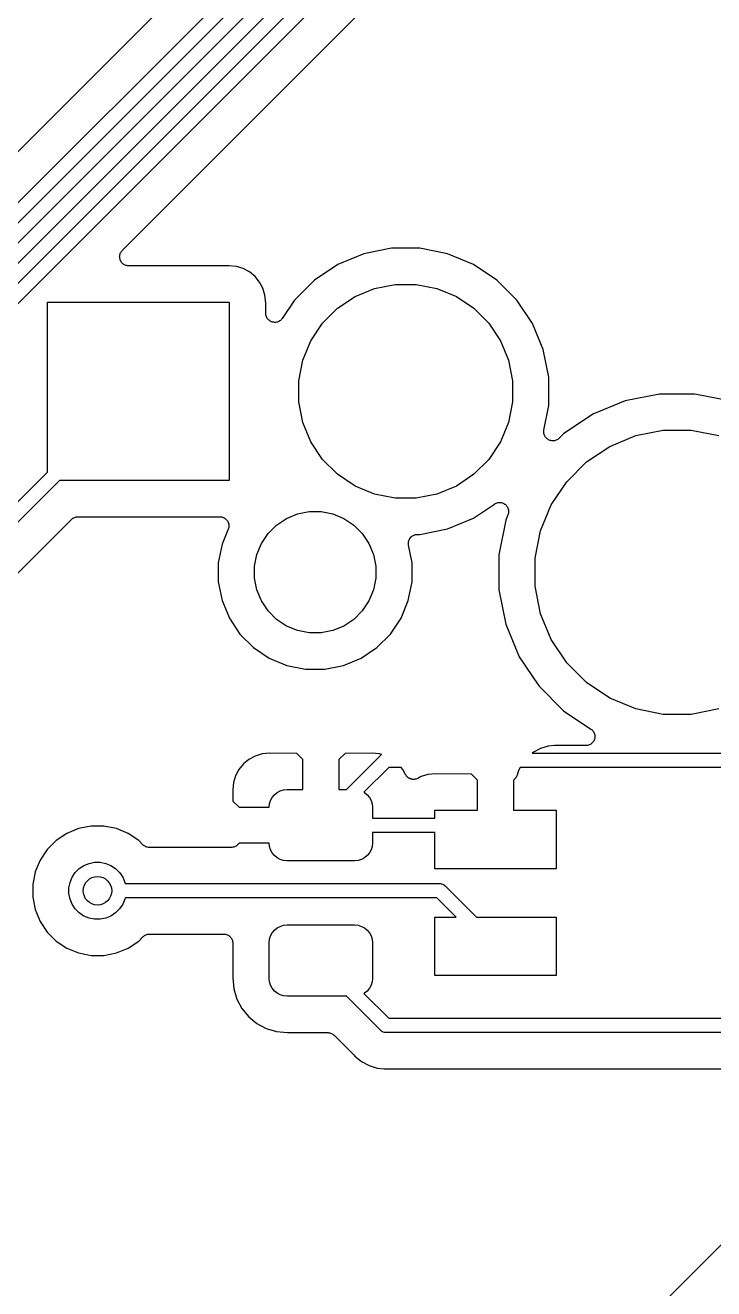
# Model space of a CAD drawing. Extents: x 2.15 to 10.02, y -5.18 to -1.32.
# Drawn here: x 3.394 to 3.774, y -3.04 to -2.342 of the extents above; entities that cross this region are included whole.
import ezdxf

# ---------------------------------------------------------------- set-up
doc = ezdxf.new("R2010")
doc.units = 0
doc.header["$MEASUREMENT"] = 0
doc.layers.add('BLACK', color=7, linetype='CONTINUOUS')

msp = doc.modelspace()

# ---------------------------------------------------------------- linework, layer by layer
at = {"layer": 'BLACK', "linetype": 'CONTINUOUS'}
for p, q in [((3.71397, -2.08756), (3.21875, -2.58278)), ((2.79853, -3.03128), (3.73543, -2.09438)), ((3.74202, -2.09893), (2.80512, -3.03583)), ((2.99853, -2.85355), (3.75118, -2.1009)), ((3.75776, -2.10545), (3.00512, -2.8581)), ((3.09853, -2.77582), (3.76693, -2.10742)), ((3.77351, -2.11198), (3.10512, -2.78037)), ((3.48149, -2.43228), (3.75418, -2.15959)), ((3.44755, -2.46623), (3.48149, -2.43228)), ((3.48149, -2.43228), (3.48149, -2.43228)), ((3.44608, -2.46973), (3.44613, -2.46925)), ((3.44608, -2.46974), (3.44608, -2.46973)), ((3.44608, -2.46973), (3.44608, -2.46973)), ((3.44613, -2.47021), (3.44608, -2.46974)), ((3.44613, -2.46925), (3.44618, -2.46877)), ((3.44617, -2.4707), (3.44613, -2.47021)), ((3.44617, -2.47071), (3.44617, -2.4707)), ((3.44618, -2.47071), (3.44617, -2.47071)), ((3.44618, -2.46877), (3.44618, -2.46876)), ((3.44618, -2.46876), (3.44619, -2.46876)), ((3.44631, -2.47117), (3.44618, -2.47071)), ((3.44619, -2.46876), (3.44633, -2.46829)), ((3.44645, -2.47163), (3.44631, -2.47117)), ((3.44633, -2.46829), (3.44647, -2.46784)), ((3.44647, -2.46782), (3.44671, -2.4674)), ((3.44647, -2.46783), (3.44647, -2.46782)), ((3.44647, -2.46784), (3.44647, -2.46783)), ((3.44671, -2.4674), (3.44693, -2.46698)), ((3.44693, -2.46698), (3.44693, -2.46697)), ((3.44693, -2.46697), (3.44694, -2.46697)), ((3.44694, -2.46697), (3.44724, -2.4666)), ((3.44724, -2.4666), (3.44755, -2.46623)), ((3.58107, -2.46808), (3.56669, -2.47404)), ((3.59635, -2.46504), (3.58107, -2.46808)), ((3.61192, -2.46504), (3.59635, -2.46504)), ((3.62719, -2.46808), (3.61192, -2.46504)), ((3.64158, -2.47404), (3.62719, -2.46808)), ((3.44645, -2.47164), (3.44645, -2.47163)), ((3.44645, -2.47165), (3.44645, -2.47164)), ((3.44668, -2.47207), (3.44645, -2.47165)), ((3.4469, -2.4725), (3.44668, -2.47207)), ((3.4469, -2.47251), (3.4469, -2.4725)), ((3.44691, -2.47251), (3.4469, -2.47251)), ((3.44721, -2.47289), (3.44691, -2.47251)), ((3.44751, -2.47326), (3.44721, -2.47289)), ((3.44752, -2.47326), (3.44751, -2.47326)), ((3.44752, -2.47327), (3.44752, -2.47326)), ((3.44789, -2.47358), (3.44752, -2.47327)), ((3.44826, -2.47389), (3.44789, -2.47358)), ((3.44827, -2.47389), (3.44826, -2.47389)), ((3.44827, -2.4739), (3.44827, -2.47389)), ((3.44869, -2.47413), (3.44827, -2.4739)), ((3.44911, -2.47436), (3.44869, -2.47413)), ((3.44912, -2.47436), (3.44911, -2.47436)), ((3.44913, -2.47436), (3.44912, -2.47436)), ((3.44958, -2.47451), (3.44913, -2.47436)), ((3.45004, -2.47465), (3.44958, -2.47451)), ((3.45005, -2.47465), (3.45004, -2.47465)), ((3.45006, -2.47466), (3.45005, -2.47465)), ((3.45053, -2.47471), (3.45006, -2.47466)), ((3.45101, -2.47476), (3.45053, -2.47471)), ((3.45103, -2.47476), (3.45101, -2.47476)), ((3.45108, -2.47476), (3.45103, -2.47476)), ((3.45103, -2.47476), (3.45103, -2.47476)), ((3.45103, -2.47476), (3.45103, -2.47476)), ((3.50645, -2.47476), (3.45108, -2.47476)), ((3.51061, -2.47517), (3.50645, -2.47476)), ((3.51438, -2.47631), (3.51061, -2.47517)), ((3.51786, -2.47817), (3.51438, -2.47631)), ((3.5209, -2.48067), (3.51786, -2.47817)), ((3.56669, -2.47404), (3.55374, -2.48269)), ((3.65453, -2.48269), (3.64158, -2.47404)), ((3.5234, -2.48372), (3.5209, -2.48067)), ((3.52526, -2.48719), (3.5234, -2.48372)), ((3.55374, -2.48269), (3.54273, -2.4937)), ((3.58691, -2.48731), (3.59832, -2.48504)), ((3.59832, -2.48504), (3.60995, -2.48504)), ((3.60995, -2.48504), (3.62136, -2.48731)), ((3.66554, -2.4937), (3.65453, -2.48269)), ((3.5264, -2.49096), (3.52526, -2.48719)), ((3.52681, -2.49513), (3.5264, -2.49096)), ((3.56649, -2.49822), (3.57616, -2.49176)), ((3.57616, -2.49176), (3.58691, -2.48731)), ((3.62136, -2.48731), (3.63211, -2.49176)), ((3.63211, -2.49176), (3.64178, -2.49822)), ((3.4063, -2.58872), (3.4063, -2.49488)), ((3.4063, -2.49488), (3.50669, -2.49488)), ((3.50669, -2.49488), (3.50669, -2.59331)), ((3.52681, -2.50103), (3.52681, -2.49513)), ((3.54273, -2.4937), (3.53597, -2.50381)), ((3.55826, -2.50645), (3.56649, -2.49822)), ((3.64178, -2.49822), (3.65, -2.50645)), ((3.67419, -2.50665), (3.66554, -2.4937)), ((3.52686, -2.50151), (3.52681, -2.50103)), ((3.52691, -2.50199), (3.52686, -2.50151)), ((3.52691, -2.502), (3.52691, -2.50199)), ((3.52691, -2.50201), (3.52691, -2.502)), ((3.52705, -2.50246), (3.52691, -2.50201)), ((3.52719, -2.50293), (3.52705, -2.50246)), ((3.52719, -2.50294), (3.52719, -2.50293)), ((3.52719, -2.50293), (3.52719, -2.50293)), ((3.52742, -2.50337), (3.52719, -2.50294)), ((3.52764, -2.50379), (3.52742, -2.50337)), ((3.52765, -2.50379), (3.52764, -2.50379)), ((3.52765, -2.5038), (3.52765, -2.50379)), ((3.52796, -2.50418), (3.52765, -2.5038)), ((3.52826, -2.50455), (3.52796, -2.50418)), ((3.52827, -2.50456), (3.52826, -2.50455)), ((3.52826, -2.50455), (3.52826, -2.50455)), ((3.52864, -2.50487), (3.52827, -2.50456)), ((3.52901, -2.50517), (3.52864, -2.50487)), ((3.52902, -2.50518), (3.52901, -2.50517)), ((3.52901, -2.50517), (3.52901, -2.50517)), ((3.52945, -2.50541), (3.52902, -2.50518)), ((3.52986, -2.50564), (3.52945, -2.50541)), ((3.52987, -2.50564), (3.52986, -2.50564)), ((3.52988, -2.50564), (3.52987, -2.50564)), ((3.53035, -2.50579), (3.52988, -2.50564)), ((3.5308, -2.50593), (3.53035, -2.50579)), ((3.53081, -2.50593), (3.5308, -2.50593)), ((3.5308, -2.50593), (3.5308, -2.50593)), ((3.5313, -2.50598), (3.53081, -2.50593)), ((3.53177, -2.50603), (3.5313, -2.50598)), ((3.53178, -2.50603), (3.53177, -2.50603)), ((3.53177, -2.50603), (3.53177, -2.50603)), ((3.53226, -2.50599), (3.53178, -2.50603)), ((3.53274, -2.50595), (3.53226, -2.50599)), ((3.53275, -2.50595), (3.53274, -2.50595)), ((3.53274, -2.50595), (3.53274, -2.50595)), ((3.53321, -2.50581), (3.53275, -2.50595)), ((3.53367, -2.50567), (3.53321, -2.50581)), ((3.53368, -2.50567), (3.53367, -2.50567)), ((3.53369, -2.50567), (3.53368, -2.50567)), ((3.53412, -2.50545), (3.53369, -2.50567)), ((3.53454, -2.50522), (3.53412, -2.50545)), ((3.53455, -2.50522), (3.53454, -2.50522)), ((3.53492, -2.50492), (3.53455, -2.50522)), ((3.53455, -2.50522), (3.53455, -2.50522)), ((3.5353, -2.50462), (3.53492, -2.50492)), ((3.53531, -2.50461), (3.5353, -2.50462)), ((3.53561, -2.50425), (3.53531, -2.50461)), ((3.53531, -2.50461), (3.53531, -2.50461)), ((3.53593, -2.50387), (3.53561, -2.50425)), ((3.53594, -2.50386), (3.53593, -2.50387)), ((3.53597, -2.50381), (3.53594, -2.50386)), ((3.53594, -2.50386), (3.53594, -2.50386)), ((3.53594, -2.50386), (3.53594, -2.50386)), ((3.5518, -2.51612), (3.55826, -2.50645)), ((3.65, -2.50645), (3.65647, -2.51612)), ((3.68015, -2.52103), (3.67419, -2.50665)), ((3.54735, -2.52687), (3.5518, -2.51612)), ((3.65647, -2.51612), (3.66092, -2.52687)), ((3.54508, -2.53828), (3.54735, -2.52687)), ((3.66092, -2.52687), (3.66319, -2.53828)), ((3.68319, -2.53631), (3.68015, -2.52103)), ((3.54508, -2.54991), (3.54508, -2.53828)), ((3.66319, -2.53828), (3.66319, -2.54991)), ((3.68319, -2.55188), (3.68319, -2.53631)), ((3.74443, -2.54559), (3.7254, -2.54938)), ((3.76384, -2.54559), (3.74443, -2.54559)), ((3.78287, -2.54938), (3.76384, -2.54559)), ((3.54735, -2.56132), (3.54508, -2.54991)), ((3.66319, -2.54991), (3.66092, -2.56132)), ((3.68048, -2.5655), (3.68319, -2.55188)), ((3.7254, -2.54938), (3.70748, -2.5568)), ((3.5518, -2.57207), (3.54735, -2.56132)), ((3.66092, -2.56132), (3.65647, -2.57207)), ((3.70748, -2.5568), (3.69134, -2.56758)), ((3.68038, -2.56646), (3.68043, -2.56598)), ((3.68038, -2.56647), (3.68039, -2.56646)), ((3.68039, -2.56646), (3.68038, -2.56646)), ((3.68043, -2.56695), (3.68038, -2.56647)), ((3.68043, -2.56598), (3.68048, -2.5655)), ((3.68048, -2.56743), (3.68043, -2.56695)), ((3.68048, -2.56744), (3.68048, -2.56743)), ((3.68048, -2.56743), (3.68048, -2.56743)), ((3.68062, -2.56791), (3.68048, -2.56744)), ((3.68076, -2.56836), (3.68062, -2.56791)), ((3.68076, -2.56837), (3.68076, -2.56836)), ((3.68099, -2.5688), (3.68076, -2.56837)), ((3.68076, -2.56837), (3.68076, -2.56837)), ((3.68121, -2.56923), (3.68099, -2.5688)), ((3.69134, -2.56758), (3.68892, -2.57001)), ((3.71695, -2.57453), (3.73124, -2.56861)), ((3.73124, -2.56861), (3.7464, -2.56559)), ((3.7464, -2.56559), (3.76187, -2.56559)), ((3.76187, -2.56559), (3.77703, -2.56861)), ((3.55826, -2.58174), (3.5518, -2.57207)), ((3.65647, -2.57207), (3.65, -2.58174)), ((3.68122, -2.56924), (3.68121, -2.56923)), ((3.68121, -2.56923), (3.68121, -2.56923)), ((3.68152, -2.56961), (3.68122, -2.56924)), ((3.68182, -2.56998), (3.68152, -2.56961)), ((3.68183, -2.56999), (3.68182, -2.56998)), ((3.6822, -2.5703), (3.68183, -2.56999)), ((3.68183, -2.56999), (3.68183, -2.56999)), ((3.68257, -2.57061), (3.6822, -2.5703)), ((3.68258, -2.57061), (3.68257, -2.57061)), ((3.68258, -2.57062), (3.68258, -2.57061)), ((3.68301, -2.57085), (3.68258, -2.57062)), ((3.68343, -2.57108), (3.68301, -2.57085)), ((3.68344, -2.57108), (3.68343, -2.57108)), ((3.68391, -2.57123), (3.68344, -2.57108)), ((3.68344, -2.57108), (3.68344, -2.57108)), ((3.68436, -2.57137), (3.68391, -2.57123)), ((3.68437, -2.57137), (3.68436, -2.57137)), ((3.68486, -2.57142), (3.68437, -2.57137)), ((3.68437, -2.57137), (3.68437, -2.57137)), ((3.68533, -2.57147), (3.68486, -2.57142)), ((3.68534, -2.57147), (3.68533, -2.57147)), ((3.68535, -2.57147), (3.68534, -2.57147)), ((3.68582, -2.57143), (3.68535, -2.57147)), ((3.6863, -2.57139), (3.68582, -2.57143)), ((3.68631, -2.57139), (3.6863, -2.57139)), ((3.68632, -2.57139), (3.68631, -2.57139)), ((3.68678, -2.57125), (3.68632, -2.57139)), ((3.68724, -2.57112), (3.68678, -2.57125)), ((3.68725, -2.57111), (3.68724, -2.57112)), ((3.68768, -2.57089), (3.68725, -2.57111)), ((3.68725, -2.57111), (3.68725, -2.57111)), ((3.68811, -2.57067), (3.68768, -2.57089)), ((3.68812, -2.57066), (3.68811, -2.57066)), ((3.68811, -2.57066), (3.68811, -2.57067)), ((3.68849, -2.57036), (3.68812, -2.57066)), ((3.68887, -2.57006), (3.68849, -2.57036)), ((3.68888, -2.57005), (3.68887, -2.57006)), ((3.68892, -2.57001), (3.68888, -2.57005)), ((3.68888, -2.57005), (3.68888, -2.57005)), ((3.68888, -2.57005), (3.68888, -2.57005)), ((3.70409, -2.58312), (3.71695, -2.57453)), ((3.56649, -2.58997), (3.55826, -2.58174)), ((3.65, -2.58174), (3.64178, -2.58997)), ((3.19853, -2.79649), (3.4063, -2.58872)), ((3.57616, -2.59643), (3.56649, -2.58997)), ((3.64178, -2.58997), (3.63211, -2.59643)), ((3.69316, -2.59405), (3.70409, -2.58312)), ((3.41285, -2.59331), (3.20512, -2.80104)), ((3.50669, -2.59331), (3.41285, -2.59331)), ((3.58691, -2.60088), (3.57616, -2.59643)), ((3.63211, -2.59643), (3.62136, -2.60088)), ((3.68457, -2.60691), (3.69316, -2.59405)), ((3.59832, -2.60315), (3.58691, -2.60088)), ((3.60995, -2.60315), (3.59832, -2.60315)), ((3.62136, -2.60088), (3.60995, -2.60315)), ((3.54436, -2.61188), (3.55083, -2.61059)), ((3.55083, -2.61059), (3.55743, -2.61059)), ((3.55743, -2.61059), (3.56391, -2.61188)), ((3.64158, -2.61415), (3.65323, -2.60637)), ((3.65323, -2.60637), (3.65328, -2.60633)), ((3.65328, -2.60633), (3.65328, -2.60633)), ((3.65328, -2.60633), (3.65328, -2.60633)), ((3.65328, -2.60633), (3.65329, -2.60633)), ((3.65329, -2.60633), (3.65372, -2.60611)), ((3.65372, -2.60611), (3.65415, -2.60588)), ((3.65415, -2.60588), (3.65415, -2.60588)), ((3.65415, -2.60588), (3.65416, -2.60588)), ((3.65416, -2.60588), (3.65461, -2.60575)), ((3.65461, -2.60575), (3.65508, -2.60561)), ((3.65508, -2.60561), (3.65509, -2.60561)), ((3.65509, -2.60561), (3.6551, -2.60561)), ((3.6551, -2.60561), (3.65558, -2.60557)), ((3.65558, -2.60557), (3.65606, -2.60552)), ((3.65606, -2.60552), (3.65606, -2.60552)), ((3.65606, -2.60552), (3.65607, -2.60552)), ((3.65607, -2.60552), (3.65655, -2.60558)), ((3.65655, -2.60558), (3.65703, -2.60563)), ((3.65703, -2.60563), (3.65703, -2.60563)), ((3.65703, -2.60563), (3.65704, -2.60563)), ((3.65704, -2.60563), (3.65749, -2.60577)), ((3.65749, -2.60577), (3.65796, -2.60592)), ((3.65796, -2.60592), (3.65796, -2.60592)), ((3.65796, -2.60592), (3.65797, -2.60592)), ((3.65797, -2.60592), (3.65838, -2.60615)), ((3.65838, -2.60615), (3.65882, -2.60638)), ((3.65882, -2.60638), (3.65882, -2.60639)), ((3.65882, -2.60639), (3.65883, -2.60639)), ((3.65883, -2.60639), (3.65918, -2.60669)), ((3.65918, -2.60669), (3.65957, -2.60701)), ((3.65957, -2.60701), (3.65957, -2.60701)), ((3.65957, -2.60701), (3.65958, -2.60702)), ((3.65958, -2.60702), (3.65987, -2.60738)), ((3.65987, -2.60738), (3.66018, -2.60776)), ((3.66018, -2.60776), (3.66018, -2.60777)), ((3.66018, -2.60777), (3.66019, -2.60777)), ((3.66019, -2.60777), (3.66041, -2.6082)), ((3.66041, -2.6082), (3.66064, -2.60863)), ((3.66064, -2.60863), (3.66064, -2.60863)), ((3.66064, -2.60863), (3.66064, -2.60864)), ((3.66064, -2.60864), (3.66078, -2.6091)), ((3.66078, -2.6091), (3.66092, -2.60956)), ((3.66092, -2.60956), (3.66092, -2.60957)), ((3.66092, -2.60957), (3.66092, -2.60957)), ((3.66092, -2.60957), (3.66097, -2.61005)), ((3.66101, -2.61054), (3.66096, -2.61102)), ((3.66097, -2.61005), (3.66101, -2.61053)), ((3.66101, -2.61053), (3.66101, -2.61054)), ((3.66101, -2.61054), (3.66101, -2.61054)), ((3.67865, -2.6212), (3.68457, -2.60691)), ((3.2738, -2.76064), (3.41955, -2.61489)), ((3.41955, -2.61489), (3.41956, -2.61488)), ((3.41956, -2.61488), (3.4196, -2.61484)), ((3.41956, -2.61488), (3.41956, -2.61488)), ((3.41956, -2.61488), (3.41956, -2.61488)), ((3.4196, -2.61484), (3.41996, -2.61455)), ((3.41996, -2.61455), (3.42032, -2.61426)), ((3.42032, -2.61426), (3.42034, -2.61425)), ((3.42034, -2.61425), (3.42036, -2.61423)), ((3.42036, -2.61423), (3.42077, -2.61402)), ((3.42077, -2.61402), (3.42118, -2.61381)), ((3.42118, -2.61381), (3.42121, -2.6138)), ((3.42121, -2.6138), (3.42123, -2.61379)), ((3.42123, -2.61379), (3.42167, -2.61366)), ((3.42167, -2.61366), (3.42211, -2.61352)), ((3.42211, -2.61352), (3.42214, -2.61352)), ((3.42214, -2.61352), (3.42217, -2.61351)), ((3.42217, -2.61351), (3.42262, -2.61347)), ((3.42262, -2.61347), (3.42309, -2.61343)), ((3.42309, -2.61343), (3.50145, -2.61343)), ((3.50145, -2.61343), (3.50149, -2.61343)), ((3.50149, -2.61343), (3.50149, -2.61343)), ((3.50149, -2.61343), (3.50149, -2.61343)), ((3.50149, -2.61343), (3.50152, -2.61343)), ((3.50152, -2.61343), (3.50199, -2.61348)), ((3.50199, -2.61348), (3.50246, -2.61353)), ((3.50246, -2.61353), (3.50247, -2.61354)), ((3.50247, -2.61354), (3.50248, -2.61354)), ((3.50248, -2.61354), (3.50294, -2.61368)), ((3.50294, -2.61368), (3.50339, -2.61382)), ((3.50339, -2.61382), (3.5034, -2.61383)), ((3.5034, -2.61383), (3.50341, -2.61383)), ((3.50341, -2.61383), (3.50383, -2.61406)), ((3.50383, -2.61406), (3.50425, -2.61429)), ((3.50425, -2.61429), (3.50426, -2.6143)), ((3.50426, -2.6143), (3.50427, -2.6143)), ((3.50427, -2.6143), (3.50463, -2.61461)), ((3.50463, -2.61461), (3.505, -2.61491)), ((3.505, -2.61491), (3.50501, -2.61492)), ((3.50501, -2.61492), (3.50502, -2.61493)), ((3.50502, -2.61493), (3.50531, -2.6153)), ((3.50531, -2.6153), (3.50561, -2.61567)), ((3.50561, -2.61567), (3.50562, -2.61568)), ((3.50562, -2.61568), (3.50563, -2.61569)), ((3.50563, -2.61569), (3.50585, -2.61611)), ((3.50585, -2.61611), (3.50607, -2.61653)), ((3.50607, -2.61653), (3.50608, -2.61654)), ((3.50608, -2.61654), (3.50608, -2.61655)), ((3.50608, -2.61655), (3.50621, -2.61701)), ((3.50621, -2.61701), (3.50635, -2.61747)), ((3.50635, -2.61747), (3.50635, -2.61748)), ((3.50635, -2.61748), (3.50636, -2.61749)), ((3.50636, -2.61749), (3.5064, -2.61797)), ((3.53278, -2.61807), (3.53827, -2.61441)), ((3.53827, -2.61441), (3.54436, -2.61188)), ((3.56391, -2.61188), (3.57, -2.61441)), ((3.57, -2.61441), (3.57549, -2.61807)), ((3.62719, -2.62011), (3.64158, -2.61415)), ((3.65942, -2.61536), (3.65563, -2.63439)), ((3.66063, -2.61244), (3.65942, -2.61536)), ((3.66077, -2.61198), (3.66063, -2.61244)), ((3.66091, -2.61152), (3.66077, -2.61198)), ((3.66092, -2.6115), (3.66091, -2.61151)), ((3.66091, -2.61151), (3.66091, -2.61152)), ((3.66096, -2.61102), (3.66092, -2.6115)), ((3.50606, -2.62034), (3.50269, -2.62849)), ((3.5062, -2.61989), (3.50606, -2.62034)), ((3.50634, -2.61943), (3.5062, -2.61989)), ((3.50635, -2.61941), (3.50634, -2.61942)), ((3.50634, -2.61942), (3.50634, -2.61943)), ((3.5064, -2.61894), (3.50635, -2.61941)), ((3.5064, -2.61797), (3.50645, -2.61844)), ((3.50645, -2.61846), (3.5064, -2.61894)), ((3.50645, -2.61844), (3.50644, -2.61845)), ((3.50644, -2.61845), (3.50645, -2.61846)), ((3.52445, -2.62823), (3.52811, -2.62274)), ((3.52811, -2.62274), (3.53278, -2.61807)), ((3.57549, -2.61807), (3.58015, -2.62274)), ((3.58015, -2.62274), (3.58382, -2.62823)), ((3.60678, -2.62497), (3.60709, -2.6246)), ((3.60709, -2.6246), (3.6071, -2.62459)), ((3.6071, -2.62459), (3.60711, -2.62458)), ((3.60711, -2.62458), (3.60747, -2.62428)), ((3.60747, -2.62428), (3.60784, -2.62398)), ((3.60784, -2.62398), (3.60785, -2.62398)), ((3.60785, -2.62398), (3.60787, -2.62397)), ((3.60787, -2.62397), (3.60828, -2.62375)), ((3.60828, -2.62375), (3.6087, -2.62353)), ((3.6087, -2.62353), (3.60872, -2.62352)), ((3.60872, -2.62352), (3.60873, -2.62352)), ((3.60873, -2.62352), (3.60918, -2.62338)), ((3.60918, -2.62338), (3.60964, -2.62324)), ((3.60964, -2.62324), (3.60965, -2.62324)), ((3.60965, -2.62324), (3.60967, -2.62324)), ((3.60967, -2.62324), (3.61014, -2.6232)), ((3.61014, -2.6232), (3.61061, -2.62315)), ((3.61061, -2.62315), (3.61192, -2.62315)), ((3.61192, -2.62315), (3.62719, -2.62011)), ((3.67563, -2.63636), (3.67865, -2.6212)), ((3.50269, -2.62849), (3.50063, -2.63883)), ((3.52192, -2.63432), (3.52445, -2.62823)), ((3.58382, -2.62823), (3.58635, -2.63432)), ((3.60561, -2.62808), (3.60566, -2.62761)), ((3.60561, -2.6281), (3.60561, -2.62808)), ((3.60561, -2.62811), (3.60561, -2.6281)), ((3.60565, -2.62858), (3.60561, -2.62811)), ((3.60569, -2.62906), (3.60565, -2.62858)), ((3.60566, -2.62761), (3.60571, -2.62714)), ((3.6057, -2.62909), (3.60569, -2.62906)), ((3.6057, -2.62913), (3.6057, -2.62909)), ((3.6057, -2.62909), (3.6057, -2.62909)), ((3.6057, -2.62909), (3.6057, -2.62909)), ((3.60763, -2.63883), (3.6057, -2.62913)), ((3.60571, -2.62713), (3.60572, -2.62711)), ((3.60571, -2.62714), (3.60571, -2.62713)), ((3.60572, -2.62711), (3.60586, -2.62666)), ((3.60586, -2.62666), (3.606, -2.62621)), ((3.606, -2.62621), (3.60601, -2.6262)), ((3.60601, -2.62618), (3.60624, -2.62577)), ((3.60601, -2.6262), (3.60601, -2.62618)), ((3.60624, -2.62577), (3.60646, -2.62535)), ((3.60646, -2.62535), (3.60647, -2.62534)), ((3.60647, -2.62534), (3.60648, -2.62533)), ((3.60648, -2.62533), (3.60678, -2.62497)), ((3.50063, -2.63883), (3.50063, -2.64936)), ((3.52063, -2.6408), (3.52192, -2.63432)), ((3.58635, -2.63432), (3.58763, -2.6408)), ((3.60763, -2.64936), (3.60763, -2.63883)), ((3.65563, -2.63439), (3.65563, -2.6538)), ((3.67563, -2.65183), (3.67563, -2.63636)), ((3.52063, -2.64739), (3.52063, -2.6408)), ((3.58763, -2.6408), (3.58763, -2.64739)), ((3.50063, -2.64936), (3.50269, -2.6597)), ((3.52192, -2.65387), (3.52063, -2.64739)), ((3.58763, -2.64739), (3.58635, -2.65387)), ((3.60558, -2.6597), (3.60763, -2.64936)), ((3.67865, -2.66699), (3.67563, -2.65183)), ((3.50269, -2.6597), (3.50672, -2.66944)), ((3.52445, -2.65996), (3.52192, -2.65387)), ((3.58635, -2.65387), (3.58382, -2.65996)), ((3.60154, -2.66944), (3.60558, -2.6597)), ((3.65563, -2.6538), (3.65942, -2.67283)), ((3.52811, -2.66545), (3.52445, -2.65996)), ((3.53278, -2.67012), (3.52811, -2.66545)), ((3.58015, -2.66545), (3.57549, -2.67012)), ((3.58382, -2.65996), (3.58015, -2.66545)), ((3.50672, -2.66944), (3.51258, -2.6782)), ((3.53827, -2.67378), (3.53278, -2.67012)), ((3.54436, -2.67631), (3.53827, -2.67378)), ((3.57, -2.67378), (3.56391, -2.67631)), ((3.57549, -2.67012), (3.57, -2.67378)), ((3.59569, -2.6782), (3.60154, -2.66944)), ((3.65942, -2.67283), (3.66684, -2.69075)), ((3.68457, -2.68128), (3.67865, -2.66699)), ((3.51258, -2.6782), (3.52003, -2.68565)), ((3.55083, -2.67759), (3.54436, -2.67631)), ((3.55743, -2.67759), (3.55083, -2.67759)), ((3.56391, -2.67631), (3.55743, -2.67759)), ((3.58824, -2.68565), (3.59569, -2.6782)), ((3.52003, -2.68565), (3.52879, -2.69151)), ((3.57948, -2.69151), (3.58824, -2.68565)), ((3.69316, -2.69414), (3.68457, -2.68128)), ((3.52879, -2.69151), (3.53853, -2.69554)), ((3.56974, -2.69554), (3.57948, -2.69151)), ((3.66684, -2.69075), (3.67762, -2.70688)), ((3.70409, -2.70507), (3.69316, -2.69414)), ((3.53853, -2.69554), (3.54886, -2.69759)), ((3.54886, -2.69759), (3.5594, -2.69759)), ((3.5594, -2.69759), (3.56974, -2.69554)), ((3.67762, -2.70688), (3.69134, -2.7206)), ((3.71695, -2.71366), (3.70409, -2.70507)), ((3.73124, -2.71958), (3.71695, -2.71366)), ((3.69134, -2.7206), (3.70643, -2.73069)), ((3.7464, -2.72259), (3.73124, -2.71958)), ((3.76187, -2.72259), (3.7464, -2.72259)), ((3.77703, -2.71958), (3.76187, -2.72259)), ((3.70643, -2.73069), (3.70648, -2.73072)), ((3.70648, -2.73072), (3.70648, -2.73072)), ((3.70648, -2.73072), (3.70648, -2.73072)), ((3.70648, -2.73072), (3.70649, -2.73072)), ((3.70649, -2.73072), (3.70687, -2.73104)), ((3.70687, -2.73104), (3.70723, -2.73134)), ((3.70723, -2.73134), (3.70723, -2.73135)), ((3.70723, -2.73135), (3.70723, -2.73135)), ((3.70723, -2.73135), (3.70754, -2.73174)), ((3.70754, -2.73174), (3.70784, -2.7321)), ((3.70784, -2.7321), (3.70784, -2.73211)), ((3.70784, -2.73211), (3.70784, -2.73212)), ((3.70784, -2.73212), (3.70806, -2.73254)), ((3.70806, -2.73254), (3.70829, -2.73297)), ((3.70841, -2.73631), (3.70826, -2.73678)), ((3.70829, -2.73297), (3.70829, -2.73298)), ((3.70829, -2.73298), (3.70829, -2.73298)), ((3.70829, -2.73298), (3.70843, -2.73344)), ((3.70855, -2.73586), (3.70841, -2.73631)), ((3.70843, -2.73344), (3.70856, -2.73391)), ((3.7086, -2.73535), (3.70855, -2.73585)), ((3.70855, -2.73585), (3.70855, -2.73585)), ((3.70855, -2.73585), (3.70855, -2.73586)), ((3.70856, -2.73391), (3.70856, -2.73391)), ((3.70856, -2.73391), (3.70857, -2.73392)), ((3.70857, -2.73392), (3.70861, -2.73439)), ((3.70865, -2.73489), (3.7086, -2.73535)), ((3.70861, -2.73439), (3.70865, -2.73488)), ((3.70865, -2.73488), (3.70865, -2.73488)), ((3.70865, -2.73488), (3.70865, -2.73489)), ((3.67472, -2.74352), (3.67402, -2.74409)), ((3.67861, -2.74144), (3.67472, -2.74352)), ((3.68282, -2.74017), (3.67861, -2.74144)), ((3.68635, -2.73982), (3.68282, -2.74017)), ((3.6872, -2.73973), (3.68635, -2.73982)), ((3.68806, -2.73982), (3.6872, -2.73973)), ((3.68827, -2.73982), (3.68806, -2.73982)), ((3.68848, -2.73984), (3.68827, -2.73982)), ((3.68855, -2.73984), (3.68848, -2.73984)), ((3.70365, -2.73984), (3.68855, -2.73984)), ((3.70413, -2.7398), (3.70365, -2.73984)), ((3.70461, -2.73975), (3.70413, -2.7398)), ((3.70462, -2.73975), (3.70461, -2.73975)), ((3.70509, -2.73961), (3.70462, -2.73975)), ((3.70462, -2.73975), (3.70462, -2.73975)), ((3.70555, -2.73947), (3.70509, -2.73961)), ((3.70556, -2.73947), (3.70555, -2.73947)), ((3.70555, -2.73947), (3.70555, -2.73947)), ((3.70599, -2.73924), (3.70556, -2.73947)), ((3.70641, -2.73901), (3.70599, -2.73924)), ((3.70642, -2.73901), (3.70641, -2.73901)), ((3.70641, -2.73901), (3.70641, -2.73901)), ((3.7068, -2.7387), (3.70642, -2.73901)), ((3.70717, -2.7384), (3.7068, -2.7387)), ((3.70718, -2.73839), (3.70717, -2.73839)), ((3.70717, -2.73839), (3.70717, -2.7384)), ((3.70749, -2.73801), (3.70718, -2.73839)), ((3.70779, -2.73765), (3.70749, -2.73801)), ((3.7078, -2.73764), (3.70779, -2.73764)), ((3.70779, -2.73764), (3.70779, -2.73765)), ((3.70803, -2.73721), (3.7078, -2.73764)), ((3.70826, -2.73679), (3.70803, -2.73721)), ((3.70826, -2.73678), (3.70826, -2.73679)), ((3.70826, -2.73679), (3.70826, -2.73679)), ((3.51453, -2.74996), (3.51203, -2.75301)), ((3.51757, -2.74746), (3.51453, -2.74996)), ((3.52105, -2.74561), (3.51757, -2.74746)), ((3.52482, -2.74446), (3.52105, -2.74561)), ((3.52897, -2.74405), (3.52482, -2.74446)), ((3.54395, -2.74416), (3.52897, -2.74405)), ((3.54728, -2.74749), (3.54395, -2.74416)), ((3.54728, -2.76417), (3.54728, -2.74749)), ((3.57062, -2.74416), (3.56728, -2.74749)), ((3.56728, -2.74749), (3.56728, -2.76417)), ((3.5856, -2.74405), (3.57062, -2.74416)), ((3.5714, -2.76417), (3.59019, -2.74538)), ((3.58975, -2.74446), (3.5856, -2.74405)), ((3.59085, -2.7448), (3.58975, -2.74446)), ((3.59019, -2.74538), (3.59031, -2.74523)), ((3.59031, -2.74523), (3.59046, -2.74511)), ((3.59046, -2.74511), (3.59062, -2.74498)), ((3.59046, -2.74511), (3.59046, -2.74511)), ((3.59062, -2.74498), (3.59085, -2.7448)), ((3.67402, -2.74409), (3.78223, -2.74409)), ((3.51017, -2.75648), (3.50903, -2.76025)), ((3.51203, -2.75301), (3.51017, -2.75648)), ((3.59474, -2.75197), (3.58108, -2.76563)), ((3.60168, -2.75197), (3.59474, -2.75197)), ((3.60254, -2.75301), (3.60168, -2.75197)), ((3.60408, -2.7559), (3.60254, -2.75301)), ((3.60434, -2.75629), (3.60408, -2.7559)), ((3.6046, -2.75668), (3.60434, -2.75629)), ((3.60461, -2.7567), (3.6046, -2.75668)), ((3.60462, -2.75671), (3.60461, -2.7567)), ((3.60496, -2.75704), (3.60462, -2.75671)), ((3.60529, -2.75738), (3.60496, -2.75704)), ((3.6053, -2.75739), (3.60529, -2.75738)), ((3.60531, -2.7574), (3.6053, -2.75739)), ((3.6057, -2.75766), (3.60531, -2.7574)), ((3.61259, -2.75702), (3.61085, -2.75795)), ((3.61635, -2.75588), (3.61259, -2.75702)), ((3.62051, -2.75547), (3.61635, -2.75588)), ((3.64041, -2.75558), (3.62051, -2.75547)), ((3.64374, -2.75891), (3.64041, -2.75558)), ((3.66505, -2.75747), (3.66487, -2.75768)), ((3.66515, -2.75728), (3.66505, -2.75747)), ((3.66527, -2.7571), (3.66515, -2.75728)), ((3.66538, -2.75685), (3.66527, -2.7571)), ((3.66551, -2.75661), (3.66538, -2.75685)), ((3.66557, -2.75641), (3.66551, -2.75661)), ((3.66565, -2.75621), (3.66557, -2.75641)), ((3.66568, -2.75614), (3.66565, -2.75621)), ((3.66644, -2.75361), (3.66568, -2.75614)), ((3.66732, -2.75197), (3.66644, -2.75361)), ((3.78366, -2.75197), (3.66732, -2.75197)), ((3.50903, -2.76025), (3.50862, -2.76438)), ((3.50862, -2.76438), (3.50871, -2.77051)), ((3.53482, -2.76492), (3.53666, -2.76436)), ((3.53666, -2.76436), (3.53858, -2.76417)), ((3.53858, -2.76417), (3.54728, -2.76417)), ((3.56728, -2.76417), (3.5714, -2.76417)), ((3.60609, -2.75793), (3.6057, -2.75766)), ((3.60611, -2.75794), (3.60609, -2.75793)), ((3.60612, -2.75795), (3.60611, -2.75794)), ((3.60656, -2.75813), (3.60612, -2.75795)), ((3.60699, -2.75831), (3.60656, -2.75813)), ((3.60701, -2.75831), (3.60699, -2.75831)), ((3.60702, -2.75832), (3.60701, -2.75831)), ((3.60748, -2.75841), (3.60702, -2.75832)), ((3.60794, -2.75851), (3.60748, -2.75841)), ((3.60796, -2.75851), (3.60794, -2.75851)), ((3.60798, -2.75852), (3.60796, -2.75851)), ((3.60845, -2.75852), (3.60798, -2.75852)), ((3.60892, -2.75852), (3.60845, -2.75852)), ((3.60894, -2.75852), (3.60892, -2.75852)), ((3.60896, -2.75852), (3.60894, -2.75852)), ((3.60942, -2.75843), (3.60896, -2.75852)), ((3.60988, -2.75835), (3.60942, -2.75843)), ((3.6099, -2.75834), (3.60988, -2.75835)), ((3.60991, -2.75834), (3.6099, -2.75834)), ((3.61035, -2.75816), (3.60991, -2.75834)), ((3.61079, -2.75798), (3.61035, -2.75816)), ((3.61082, -2.75797), (3.61079, -2.75798)), ((3.61085, -2.75795), (3.61082, -2.75797)), ((3.61082, -2.75797), (3.61082, -2.75797)), ((3.61082, -2.75797), (3.61082, -2.75797)), ((3.64374, -2.77559), (3.64374, -2.75891)), ((3.66443, -2.75823), (3.66374, -2.75891)), ((3.66374, -2.75891), (3.66374, -2.77559)), ((3.66456, -2.75806), (3.66443, -2.75823)), ((3.66472, -2.75791), (3.66456, -2.75806)), ((3.66487, -2.75768), (3.66472, -2.75791)), ((3.50871, -2.77051), (3.51206, -2.77386)), ((3.52893, -2.7721), (3.52949, -2.77025)), ((3.52949, -2.77025), (3.5304, -2.76855)), ((3.5304, -2.76855), (3.53162, -2.76706)), ((3.53162, -2.76706), (3.53311, -2.76583)), ((3.53311, -2.76583), (3.53482, -2.76492)), ((3.58108, -2.76563), (3.58145, -2.76583)), ((3.58145, -2.76583), (3.58294, -2.76706)), ((3.58294, -2.76706), (3.58417, -2.76855)), ((3.58417, -2.76855), (3.58508, -2.77025)), ((3.58508, -2.77025), (3.58564, -2.7721)), ((3.51206, -2.77386), (3.52876, -2.77386)), ((3.52876, -2.77386), (3.52893, -2.7721)), ((3.58564, -2.7721), (3.58583, -2.77402)), ((3.58583, -2.77402), (3.58583, -2.77992)), ((3.62028, -2.77992), (3.62028, -2.77559)), ((3.62028, -2.77559), (3.64374, -2.77559)), ((3.66374, -2.77559), (3.6872, -2.77559)), ((3.6872, -2.77559), (3.6872, -2.80787)), ((3.43034, -2.78433), (3.42343, -2.7857)), ((3.43738, -2.78433), (3.43034, -2.78433)), ((3.44429, -2.7857), (3.43738, -2.78433)), ((3.58583, -2.77992), (3.62028, -2.77992)), ((3.41107, -2.79231), (3.40609, -2.79729)), ((3.41693, -2.7884), (3.41107, -2.79231)), ((3.42343, -2.7857), (3.41693, -2.7884)), ((3.45079, -2.7884), (3.44429, -2.7857)), ((3.45665, -2.79231), (3.45079, -2.7884)), ((3.45901, -2.79468), (3.45665, -2.79231)), ((3.62028, -2.7878), (3.58583, -2.7878)), ((3.58583, -2.7878), (3.58583, -2.7937)), ((3.62028, -2.80787), (3.62028, -2.7878)), ((3.40609, -2.79729), (3.40218, -2.80315)), ((3.45937, -2.79497), (3.45901, -2.79468)), ((3.45972, -2.79527), (3.45937, -2.79497)), ((3.45975, -2.79528), (3.45972, -2.79527)), ((3.45977, -2.7953), (3.45975, -2.79528)), ((3.46017, -2.79551), (3.45977, -2.7953)), ((3.46058, -2.79574), (3.46017, -2.79551)), ((3.4606, -2.79575), (3.46058, -2.79574)), ((3.46063, -2.79576), (3.4606, -2.79575)), ((3.46107, -2.79589), (3.46063, -2.79576)), ((3.46151, -2.79603), (3.46107, -2.79589)), ((3.46153, -2.79604), (3.46151, -2.79603)), ((3.46156, -2.79604), (3.46153, -2.79604)), ((3.46202, -2.79609), (3.46156, -2.79604)), ((3.46248, -2.79614), (3.46202, -2.79609)), ((3.46253, -2.79614), (3.46248, -2.79614)), ((3.46255, -2.79614), (3.46253, -2.79614)), ((3.46253, -2.79614), (3.46253, -2.79614)), ((3.46253, -2.79614), (3.46253, -2.79614)), ((3.50771, -2.79614), (3.46255, -2.79614)), ((3.50817, -2.7961), (3.50771, -2.79614)), ((3.50863, -2.79606), (3.50817, -2.7961)), ((3.50865, -2.79605), (3.50863, -2.79606)), ((3.50868, -2.79605), (3.50865, -2.79605)), ((3.50912, -2.79591), (3.50868, -2.79605)), ((3.50956, -2.79578), (3.50912, -2.79591)), ((3.50959, -2.79577), (3.50956, -2.79578)), ((3.50961, -2.79576), (3.50959, -2.79577)), ((3.51002, -2.79555), (3.50961, -2.79576)), ((3.51043, -2.79534), (3.51002, -2.79555)), ((3.51045, -2.79532), (3.51043, -2.79534)), ((3.51047, -2.79531), (3.51045, -2.79532)), ((3.51083, -2.79501), (3.51047, -2.79531)), ((3.51119, -2.79473), (3.51083, -2.79501)), ((3.51123, -2.79469), (3.51119, -2.79473)), ((3.51124, -2.79468), (3.51123, -2.79469)), ((3.51123, -2.79469), (3.51123, -2.79469)), ((3.51123, -2.79469), (3.51123, -2.79469)), ((3.51206, -2.79386), (3.51124, -2.79468)), ((3.52876, -2.79386), (3.51206, -2.79386)), ((3.52893, -2.79562), (3.52876, -2.79386)), ((3.52949, -2.79747), (3.52893, -2.79562)), ((3.5304, -2.79917), (3.52949, -2.79747)), ((3.53162, -2.80066), (3.5304, -2.79917)), ((3.58417, -2.79917), (3.58294, -2.80066)), ((3.58508, -2.79747), (3.58417, -2.79917)), ((3.58564, -2.79562), (3.58508, -2.79747)), ((3.58583, -2.7937), (3.58564, -2.79562)), ((3.40218, -2.80315), (3.39948, -2.80965)), ((3.42382, -2.80785), (3.4264, -2.80612)), ((3.4264, -2.80612), (3.42926, -2.80494)), ((3.42926, -2.80494), (3.43231, -2.80433)), ((3.43231, -2.80433), (3.43541, -2.80433)), ((3.43541, -2.80433), (3.43845, -2.80494)), ((3.43845, -2.80494), (3.44132, -2.80612)), ((3.44132, -2.80612), (3.4439, -2.80785)), ((3.53311, -2.80188), (3.53162, -2.80066)), ((3.53482, -2.80279), (3.53311, -2.80188)), ((3.53666, -2.80335), (3.53482, -2.80279)), ((3.53858, -2.80354), (3.53666, -2.80335)), ((3.57598, -2.80354), (3.53858, -2.80354)), ((3.5779, -2.80335), (3.57598, -2.80354)), ((3.57975, -2.80279), (3.5779, -2.80335)), ((3.58145, -2.80188), (3.57975, -2.80279)), ((3.58294, -2.80066), (3.58145, -2.80188)), ((3.39948, -2.80965), (3.39811, -2.81656)), ((3.41872, -2.81549), (3.4199, -2.81262)), ((3.4199, -2.81262), (3.42163, -2.81004)), ((3.42163, -2.81004), (3.42382, -2.80785)), ((3.4439, -2.80785), (3.44609, -2.81004)), ((3.44609, -2.81004), (3.44781, -2.81262)), ((3.44781, -2.81262), (3.449, -2.81549)), ((3.6872, -2.80787), (3.62028, -2.80787)), ((3.39811, -2.81656), (3.39811, -2.8236)), ((3.41811, -2.81853), (3.41872, -2.81549)), ((3.41811, -2.82163), (3.41811, -2.81853)), ((3.449, -2.81549), (3.44913, -2.81614)), ((3.44913, -2.81614), (3.62284, -2.81614)), ((3.62284, -2.81614), (3.62303, -2.81612)), ((3.62303, -2.81612), (3.62322, -2.81614)), ((3.62322, -2.81614), (3.62322, -2.81614)), ((3.62322, -2.81614), (3.6238, -2.8162)), ((3.6238, -2.8162), (3.62455, -2.81642)), ((3.62455, -2.81642), (3.62523, -2.81679)), ((3.62523, -2.81679), (3.62583, -2.81728)), ((3.62583, -2.81728), (3.62595, -2.81743)), ((3.62595, -2.81743), (3.64317, -2.83465)), ((3.39811, -2.8236), (3.39948, -2.83051)), ((3.41872, -2.82467), (3.41811, -2.82163)), ((3.4199, -2.82754), (3.41872, -2.82467)), ((3.449, -2.82467), (3.44781, -2.82754)), ((3.44913, -2.82402), (3.449, -2.82467)), ((3.6214, -2.82402), (3.44913, -2.82402)), ((3.63203, -2.83465), (3.6214, -2.82402)), ((3.39948, -2.83051), (3.40218, -2.83701)), ((3.42163, -2.83012), (3.4199, -2.82754)), ((3.42382, -2.83231), (3.42163, -2.83012)), ((3.4264, -2.83403), (3.42382, -2.83231)), ((3.42926, -2.83522), (3.4264, -2.83403)), ((3.44132, -2.83403), (3.43845, -2.83522)), ((3.4439, -2.83231), (3.44132, -2.83403)), ((3.44609, -2.83012), (3.4439, -2.83231)), ((3.44781, -2.82754), (3.44609, -2.83012)), ((3.40218, -2.83701), (3.40609, -2.84287)), ((3.43231, -2.83583), (3.42926, -2.83522)), ((3.43541, -2.83583), (3.43231, -2.83583)), ((3.43845, -2.83522), (3.43541, -2.83583)), ((3.53162, -2.84186), (3.53311, -2.84064)), ((3.53311, -2.84064), (3.53482, -2.83973)), ((3.53482, -2.83973), (3.53666, -2.83917)), ((3.53666, -2.83917), (3.53858, -2.83898)), ((3.53858, -2.83898), (3.57598, -2.83898)), ((3.57598, -2.83898), (3.5779, -2.83917)), ((3.5779, -2.83917), (3.57975, -2.83973)), ((3.57975, -2.83973), (3.58145, -2.84064)), ((3.58145, -2.84064), (3.58294, -2.84186)), ((3.62028, -2.86693), (3.62028, -2.83465)), ((3.62028, -2.83465), (3.63203, -2.83465)), ((3.64317, -2.83465), (3.6872, -2.83465)), ((3.6872, -2.83465), (3.6872, -2.86693)), ((3.40609, -2.84287), (3.41107, -2.84785)), ((3.41107, -2.84785), (3.41693, -2.85176)), ((3.45079, -2.85176), (3.45665, -2.84785)), ((3.45665, -2.84785), (3.45901, -2.84548)), ((3.45901, -2.84548), (3.45902, -2.84547)), ((3.45902, -2.84547), (3.45902, -2.84547)), ((3.45902, -2.84547), (3.45903, -2.84547)), ((3.45903, -2.84547), (3.45906, -2.84543)), ((3.45906, -2.84543), (3.45942, -2.84514)), ((3.45942, -2.84514), (3.45978, -2.84485)), ((3.45978, -2.84485), (3.4598, -2.84484)), ((3.4598, -2.84484), (3.45982, -2.84482)), ((3.45982, -2.84482), (3.46024, -2.84461)), ((3.46024, -2.84461), (3.46064, -2.84439)), ((3.46064, -2.84439), (3.46067, -2.84439)), ((3.46067, -2.84439), (3.46069, -2.84437)), ((3.46069, -2.84437), (3.46114, -2.84424)), ((3.46114, -2.84424), (3.46158, -2.84411)), ((3.46158, -2.84411), (3.4616, -2.84411)), ((3.4616, -2.84411), (3.46163, -2.8441)), ((3.46163, -2.8441), (3.46209, -2.84406)), ((3.46209, -2.84406), (3.46255, -2.84402)), ((3.46255, -2.84402), (3.50362, -2.84402)), ((3.50362, -2.84402), (3.50365, -2.84402)), ((3.50365, -2.84402), (3.50365, -2.84402)), ((3.50365, -2.84402), (3.50366, -2.84402)), ((3.50366, -2.84402), (3.50369, -2.84402)), ((3.50369, -2.84402), (3.50416, -2.84407)), ((3.50416, -2.84407), (3.50462, -2.84412)), ((3.50462, -2.84412), (3.50464, -2.84412)), ((3.50464, -2.84412), (3.50466, -2.84413)), ((3.50466, -2.84413), (3.50511, -2.84427)), ((3.50511, -2.84427), (3.50556, -2.84441)), ((3.50556, -2.84441), (3.50557, -2.84441)), ((3.50557, -2.84441), (3.50559, -2.84442)), ((3.50559, -2.84442), (3.506, -2.84465)), ((3.506, -2.84465), (3.50642, -2.84487)), ((3.50642, -2.84487), (3.50643, -2.84488)), ((3.50643, -2.84488), (3.50644, -2.84489)), ((3.50644, -2.84489), (3.5068, -2.84519)), ((3.5068, -2.84519), (3.50717, -2.84549)), ((3.50717, -2.84549), (3.50718, -2.84551)), ((3.50718, -2.84551), (3.50719, -2.84552)), ((3.50719, -2.84552), (3.50748, -2.84588)), ((3.50748, -2.84588), (3.50778, -2.84625)), ((3.50778, -2.84625), (3.50779, -2.84626)), ((3.50779, -2.84626), (3.5078, -2.84628)), ((3.5078, -2.84628), (3.50802, -2.84669)), ((3.50802, -2.84669), (3.50824, -2.84711)), ((3.50824, -2.84711), (3.50825, -2.84713)), ((3.50825, -2.84713), (3.50826, -2.84714)), ((3.50826, -2.84714), (3.50839, -2.84759)), ((3.50839, -2.84759), (3.50852, -2.84804)), ((3.50852, -2.84804), (3.50853, -2.84806)), ((3.50853, -2.84806), (3.50853, -2.84808)), ((3.50853, -2.84808), (3.50857, -2.84855)), ((3.52874, -2.84882), (3.52893, -2.8469)), ((3.52893, -2.8469), (3.52949, -2.84505)), ((3.52949, -2.84505), (3.5304, -2.84335)), ((3.5304, -2.84335), (3.53162, -2.84186)), ((3.58294, -2.84186), (3.58417, -2.84335)), ((3.58417, -2.84335), (3.58508, -2.84505)), ((3.58508, -2.84505), (3.58564, -2.8469)), ((3.58564, -2.8469), (3.58583, -2.84882)), ((3.41693, -2.85176), (3.42343, -2.85445)), ((3.42343, -2.85445), (3.43034, -2.85583)), ((3.43738, -2.85583), (3.44429, -2.85445)), ((3.44429, -2.85445), (3.45079, -2.85176)), ((3.50857, -2.84855), (3.50862, -2.84902)), ((3.50862, -2.84902), (3.50862, -2.86826)), ((3.52874, -2.8685), (3.52874, -2.84882)), ((3.58583, -2.84882), (3.58583, -2.8685)), ((3.43034, -2.85583), (3.43738, -2.85583)), ((3.50862, -2.86826), (3.50922, -2.87434)), ((3.52893, -2.87042), (3.52874, -2.8685)), ((3.58583, -2.8685), (3.58564, -2.87042)), ((3.6872, -2.86693), (3.62028, -2.86693)), ((3.50922, -2.87434), (3.51092, -2.87996)), ((3.52949, -2.87227), (3.52893, -2.87042)), ((3.5304, -2.87397), (3.52949, -2.87227)), ((3.53162, -2.87546), (3.5304, -2.87397)), ((3.53311, -2.87669), (3.53162, -2.87546)), ((3.58294, -2.87546), (3.58145, -2.87669)), ((3.58417, -2.87397), (3.58294, -2.87546)), ((3.58508, -2.87227), (3.58417, -2.87397)), ((3.58564, -2.87042), (3.58508, -2.87227)), ((3.51092, -2.87996), (3.51369, -2.88514)), ((3.53482, -2.8776), (3.53311, -2.87669)), ((3.53666, -2.87816), (3.53482, -2.8776)), ((3.53858, -2.87835), (3.53666, -2.87816)), ((3.5714, -2.87835), (3.53858, -2.87835)), ((3.59019, -2.89714), (3.5714, -2.87835)), ((3.58145, -2.87669), (3.58108, -2.87689)), ((3.58108, -2.87689), (3.59474, -2.89055)), ((3.90977, -2.88433), (3.33419, -3.45991)), ((3.51369, -2.88514), (3.51741, -2.88967)), ((3.51741, -2.88967), (3.52195, -2.8934)), ((3.52195, -2.8934), (3.52713, -2.89616)), ((3.52713, -2.89616), (3.53274, -2.89787)), ((3.59031, -2.89729), (3.59019, -2.89714)), ((3.59474, -2.89055), (3.82534, -2.89055)), ((3.53274, -2.89787), (3.53883, -2.89847)), ((3.53883, -2.89847), (3.56117, -2.89847)), ((3.56117, -2.89847), (3.56118, -2.89847)), ((3.56118, -2.89847), (3.56118, -2.89847)), ((3.56118, -2.89847), (3.56118, -2.89847)), ((3.56118, -2.89847), (3.56124, -2.89847)), ((3.56124, -2.89847), (3.5617, -2.89852)), ((3.5617, -2.89852), (3.56215, -2.89857)), ((3.56215, -2.89857), (3.56218, -2.89857)), ((3.56218, -2.89857), (3.56221, -2.89858)), ((3.56221, -2.89858), (3.56265, -2.89872)), ((3.56265, -2.89872), (3.56309, -2.89885)), ((3.56309, -2.89885), (3.56311, -2.89886)), ((3.56311, -2.89886), (3.56314, -2.89887)), ((3.56314, -2.89887), (3.56354, -2.89909)), ((3.56354, -2.89909), (3.56395, -2.89931)), ((3.56395, -2.89931), (3.56397, -2.89933)), ((3.56397, -2.89933), (3.56399, -2.89934)), ((3.56399, -2.89934), (3.56434, -2.89964)), ((3.56434, -2.89964), (3.5647, -2.89993)), ((3.5647, -2.89993), (3.57518, -2.91041)), ((3.59046, -2.89741), (3.59031, -2.89729)), ((3.59056, -2.89749), (3.59046, -2.89741)), ((3.59046, -2.89741), (3.59046, -2.89741)), ((3.59091, -2.89778), (3.59056, -2.89749)), ((3.5916, -2.89814), (3.59091, -2.89778)), ((3.59234, -2.89837), (3.5916, -2.89814)), ((3.59292, -2.89843), (3.59234, -2.89837)), ((3.59311, -2.89844), (3.59292, -2.89843)), ((3.59292, -2.89843), (3.59292, -2.89843)), ((3.5933, -2.89843), (3.59311, -2.89844)), ((3.82678, -2.89843), (3.5933, -2.89843)), ((3.57518, -2.91041), (3.57523, -2.91046)), ((3.57523, -2.91046), (3.57536, -2.91062)), ((3.57536, -2.91062), (3.57551, -2.91077)), ((3.57551, -2.91077), (3.5761, -2.9115)), ((3.5761, -2.9115), (3.57975, -2.91449)), ((3.57975, -2.91449), (3.58391, -2.91671)), ((3.58391, -2.91671), (3.58842, -2.91808)), ((3.58842, -2.91808), (3.59218, -2.91845)), ((3.59218, -2.91845), (3.59218, -2.91845)), ((3.59218, -2.91845), (3.59311, -2.91854)), ((3.59311, -2.91854), (3.59404, -2.91845)), ((3.59404, -2.91845), (3.59411, -2.91844)), ((3.59411, -2.91844), (3.59432, -2.91845)), ((3.59432, -2.91845), (3.59453, -2.91843)), ((3.59453, -2.91843), (3.82555, -2.91843))]:
    msp.add_line(p, q, dxfattribs=at)
at = {"layer": 'BLACK'}
msp.add_circle((3.43386, -2.82008), 0.00787, dxfattribs=at)

doc.saveas('drawing.dxf')
